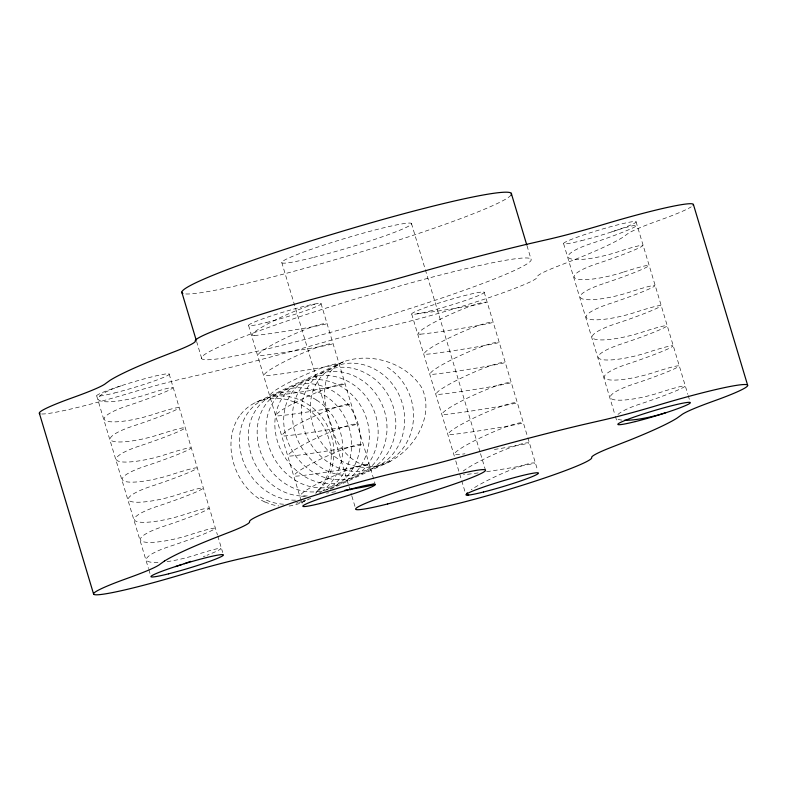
<?xml version="1.0" encoding="UTF-8"?>
<svg xmlns="http://www.w3.org/2000/svg" width="787" height="787" viewBox="0 0 787 787"><rect width="100%" height="100%" fill="white"/><g stroke="black" fill="none" stroke-linecap="round" stroke-linejoin="round"><path stroke-width="0.59" stroke-dasharray="3.94 2.95" d="M240.674 414.483L242.612 412.172A55.198 47.673 66.1 0 1 260.025 400.711L265.967 399.127A55.198 50.289 64 0 1 288.298 399.993L294.682 402.059M318.597 489.642L316.443 492.052A55.198 50.289 64 0 1 314.948 493.557M343.614 361.715C317.082 372.094 323.614 405.354 331.77 426.121C336.698 450.498 361.243 475.968 387.352 462.776C413.765 450.489 435.113 416.461 421.862 387.863C406.22 362.866 371.179 351.878 343.614 361.715L254.526 403.042M300.968 502.844L312.046 497.699M330.442 489.16L390.322 461.389M264.894 501.919L270.728 504.241A55.198 47.673 66.1 0 0 278.893 505.962M636.053 221.767L687.838 394.366M688.192 395.536L689.599 400.239M563.59 243.655L615.021 415.074M615.375 416.244L617.136 422.117M527.005 245.711L531.225 259.808A172.078 12.602 -16.7 0 1 282.602 345.168A172.078 12.602 -16.7 0 1 285.297 321.578A172.078 12.602 -16.7 0 1 531.225 259.808M484.172 292.203L527.497 436.628M527.851 437.798L537.708 470.675M411.463 223.488L480.149 452.446M480.503 453.617L485.53 470.351M411.709 314.092L454.335 456.155M455.742 460.848L461.379 479.637M461.733 480.808L465.255 492.554M321.047 303.605L374.937 483.248M281.746 262.405L348.769 485.786M349.025 486.661L351.582 495.18M351.848 496.056L355.813 509.268M248.584 325.484L302.129 503.955M196.593 341.45L201.757 358.646M169.156 374.041L217.419 534.894M217.773 536.075L222.701 552.513M96.703 395.92L148.477 568.519M148.832 569.69L150.238 574.392M511.078 195.009A172.078 12.602 -16.7 0 1 355.449 253.611A172.078 12.602 -16.7 0 1 184.424 293.826M41.662 413.982A91.203 6.68 -16.7 0 0 128.625 393.411L133.318 392.005A86.049 6.306 -16.7 0 1 187.798 377.573L204.925 373.648A275.322 20.167 -16.7 0 0 303.723 347.982L325.936 341.696A86.039 6.306 -16.7 0 1 377.73 328.513L386.486 326.753A91.203 6.68 -16.7 0 0 483.208 299.581A91.203 6.68 -16.7 0 0 537.472 276.788L537.393 276.434A86.049 6.306 -16.7 0 1 560.226 265.278L574.963 259.513A275.322 20.167 -16.7 0 0 622.596 237.428L626.846 234.388A86.039 6.306 -16.7 0 1 655.256 221.777L665.93 217.901A91.203 6.68 -16.7 0 0 691.271 206.804M264.865 502.047A54.893 44.288 67.5 0 1 240.596 414.405M289.065 506.011A55.198 47.673 66.1 0 0 292.046 505.569L298.017 503.975A55.198 50.289 64 0 0 308.366 498.85M294.732 401.921A54.893 52.07 60.6 0 1 318.676 489.711M295.597 500.158A54.283 49.984 73.6 0 1 268.121 492.239A54.283 46.03 58.9 0 1 243.714 420.091A54.283 46.03 58.9 0 1 307.737 404.184A54.283 49.984 73.6 0 1 315.715 493.37M316.59 400.081A54.283 49.984 73.6 0 1 322.896 490.596M322.05 491.226A54.283 49.984 73.6 0 1 319.443 493.006M298.165 502.608A54.283 49.984 73.6 0 1 296.128 503.119M283.586 504.211A54.283 49.984 73.6 0 1 259.277 496.341M305.051 500.109A54.283 49.984 73.6 0 1 303.123 500.935M302.149 501.319A54.283 49.984 73.6 0 1 299.168 502.322M387.332 367.273A54.283 49.984 73.6 0 1 407.312 441.468A54.283 49.984 73.6 0 1 338.872 459.431A54.283 46.03 58.9 0 1 314.466 387.283A54.283 46.03 58.9 0 1 378.478 371.375A54.283 49.984 73.6 0 1 398.468 445.57A54.283 49.984 73.6 0 1 330.028 463.533A54.283 46.03 58.9 0 1 305.622 391.385A54.283 46.03 58.9 0 1 369.644 375.478A54.283 49.984 73.6 0 1 389.624 449.672A54.283 49.984 73.6 0 1 321.185 467.635A54.283 46.03 58.9 0 1 296.778 395.487A54.283 46.03 58.9 0 1 360.8 379.58A54.283 49.984 73.6 0 1 380.79 453.774A54.283 49.984 73.6 0 1 312.341 471.738A54.283 46.03 58.9 0 1 287.934 399.589A54.283 46.03 58.9 0 1 351.956 383.682A54.283 49.984 73.6 0 1 371.946 457.877A54.283 49.984 73.6 0 1 303.497 475.84A54.283 46.03 58.9 0 1 279.09 403.692A54.283 46.03 58.9 0 1 343.112 387.775A54.283 49.984 73.6 0 1 363.102 461.979A54.283 49.984 73.6 0 1 294.653 479.942A54.283 46.03 58.9 0 1 270.246 407.794A54.283 46.03 58.9 0 1 334.268 391.877A54.283 49.984 73.6 0 1 354.258 466.081A54.283 49.984 73.6 0 1 285.809 484.035A54.283 46.03 58.9 0 1 261.402 411.886A54.283 46.03 58.9 0 1 325.425 395.979A54.283 49.984 73.6 0 1 351.622 443.888A54.283 49.984 73.6 0 1 326.477 489.986M316.581 400.081A54.283 46.03 58.9 0 0 252.558 415.989A54.283 46.03 58.9 0 0 276.975 488.137A54.283 49.984 73.6 0 0 307.589 495.889M254.319 335.528A37.422 1.092 -9 0 0 301.126 328.789A37.422 1.092 -9 0 0 324.352 323.703A37.422 4.329 -24.4 0 0 280.546 340.486A37.422 4.329 -24.4 0 0 260.34 355.606A37.422 1.092 -9 0 0 307.156 348.877A37.422 1.092 -9 0 0 330.373 343.791A37.422 4.329 -24.4 0 0 286.576 360.574A37.422 4.329 -24.4 0 0 266.37 375.694A37.422 1.092 -9 0 0 313.187 368.965A37.422 1.092 -9 0 0 336.403 363.879A37.422 4.329 -24.4 0 0 292.607 380.662A37.422 4.329 -24.4 0 0 272.391 395.782A37.422 1.092 -9 0 0 319.207 389.053A37.422 1.092 -9 0 0 342.434 383.967M254.309 335.518A37.422 4.329 -24.4 0 1 274.525 320.398A37.422 4.329 -24.4 0 1 318.322 303.625M342.434 383.977A37.422 4.329 -24.4 0 0 298.627 400.75A37.422 4.329 -24.4 0 0 278.421 415.87A37.422 1.092 -9 0 0 325.238 409.142A37.422 1.092 -9 0 0 348.454 404.056A37.422 4.329 -24.4 0 0 304.658 420.838A37.422 4.329 -24.4 0 0 284.451 435.959A37.422 1.092 -9 0 0 331.268 429.24A37.422 1.092 -9 0 0 354.484 424.144A37.422 4.329 -24.4 0 0 310.688 440.927A37.422 4.329 -24.4 0 0 290.472 456.047A37.422 1.092 -9 0 0 337.289 449.328A37.422 1.092 -9 0 0 360.515 444.232A37.422 4.329 -24.4 0 0 316.708 461.015A37.422 4.329 -24.4 0 0 296.502 476.135A37.422 1.092 -9 0 0 343.319 469.416A37.422 1.092 -9 0 0 366.535 464.32A37.422 4.329 -24.4 0 0 322.739 481.103A37.422 4.329 -24.4 0 0 302.533 496.223A37.422 1.092 -9 0 0 305.376 495.977M335.626 491.737A37.422 1.092 -9 0 1 331.012 492.455M328.74 492.8A37.422 1.092 -9 0 1 326.507 493.134M121.218 385.807A37.422 7.693 -14.2 0 0 100.667 401.016A37.422 7.693 -14.2 0 0 147.651 394.208A37.422 2.263 -19.2 0 1 171.212 389.044A37.422 2.263 -19.2 0 1 127.248 405.885A37.422 7.693 -14.2 0 0 106.698 421.104A37.422 7.693 -14.2 0 0 153.672 414.296A37.422 2.263 -19.2 0 1 177.242 409.132A37.422 2.263 -19.2 0 1 133.269 425.974A37.422 7.693 -14.2 0 0 112.728 441.192A37.422 7.693 -14.2 0 0 159.702 434.385M139.299 446.072A37.422 7.693 -14.2 0 0 118.748 461.29A37.422 7.693 -14.2 0 0 165.732 454.473A37.422 2.263 -19.2 0 1 189.293 449.308A37.422 2.263 -19.2 0 1 145.329 466.15A37.422 7.693 -14.2 0 0 124.779 481.378A37.422 7.693 -14.2 0 0 171.753 474.561A37.422 2.263 -19.2 0 1 195.324 469.396A37.422 2.263 -19.2 0 1 151.35 486.238A37.422 7.693 -14.2 0 0 130.809 501.467A37.422 7.693 -14.2 0 0 177.783 494.649A37.422 2.263 -19.2 0 1 201.344 489.484A37.422 2.263 -19.2 0 1 157.38 506.326A37.422 7.693 -14.2 0 0 136.83 521.555A37.422 7.693 -14.2 0 0 183.814 514.737A37.422 2.263 -19.2 0 1 207.375 509.573A37.422 2.263 -19.2 0 1 163.411 526.414A37.422 7.693 -14.2 0 0 142.86 541.643A37.422 7.693 -14.2 0 0 189.834 534.826A37.422 2.263 -19.2 0 1 213.405 529.661A37.422 2.263 -19.2 0 1 169.431 546.512A37.422 7.693 -14.2 0 0 159.436 562.39M159.702 434.394A37.422 2.263 -19.2 0 1 183.263 429.22A37.422 2.263 -19.2 0 1 139.299 446.062M167.1 561.613A37.422 7.693 -14.2 0 0 195.865 554.914A37.422 2.263 -19.2 0 1 220.38 548.303A37.422 2.263 -19.2 0 1 206.971 555.288M205.161 556.006A37.422 2.263 -19.2 0 1 203.282 556.734M420.455 334.16A37.422 4.329 -24.4 0 1 440.661 319.04A37.422 4.329 -24.4 0 1 484.467 302.267A37.422 1.092 -9 0 1 461.241 307.343A37.422 1.092 -9 0 1 414.434 314.082M420.455 334.17A37.422 1.092 -9 0 0 467.271 327.431A37.422 1.092 -9 0 0 490.488 322.345A37.422 4.329 -24.4 0 0 446.691 339.128A37.422 4.329 -24.4 0 0 426.485 354.248A37.422 1.092 -9 0 0 473.302 347.52A37.422 1.092 -9 0 0 496.518 342.434A37.422 4.329 -24.4 0 0 452.722 359.216A37.422 4.329 -24.4 0 0 432.506 374.337A37.422 1.092 -9 0 0 479.322 367.608A37.422 1.092 -9 0 0 502.539 362.522A37.422 4.329 -24.4 0 0 458.742 379.304A37.422 4.329 -24.4 0 0 438.536 394.425A37.422 1.092 -9 0 0 485.353 387.706A37.422 1.092 -9 0 0 508.569 382.61M508.579 382.63A37.422 4.329 -24.4 0 0 464.773 399.393A37.422 4.329 -24.4 0 0 444.566 414.513A37.422 1.092 -9 0 0 491.383 407.794A37.422 1.092 -9 0 0 514.6 402.698A37.422 4.329 -24.4 0 0 470.803 419.481A37.422 4.329 -24.4 0 0 450.587 434.601A37.422 1.092 -9 0 0 497.404 427.882A37.422 1.092 -9 0 0 520.62 422.786A37.422 4.329 -24.4 0 0 476.824 439.569A37.422 4.329 -24.4 0 0 456.617 454.689A37.422 1.092 -9 0 0 464.989 453.794M486.622 471.688A37.422 1.092 -9 0 0 524.034 465.471A37.422 1.092 -9 0 0 532.681 462.972A37.422 4.329 -24.4 0 0 503.591 472.898A37.422 4.329 -24.4 0 0 471.197 489.721M478.211 472.908A37.422 1.092 -9 0 1 463.464 474.728M494.354 449.466A37.422 1.092 -9 0 0 526.651 442.884A37.422 4.329 -24.4 0 0 495.426 453.745A37.422 4.329 -24.4 0 0 463.258 471.019M611.538 231.899A37.422 2.263 -19.2 0 1 635.099 226.725A37.422 2.263 -19.2 0 1 591.126 243.567A37.422 7.693 -14.2 0 0 570.585 258.785A37.422 7.693 -14.2 0 0 617.559 251.978A37.422 2.263 -19.2 0 1 641.12 246.813A37.422 2.263 -19.2 0 1 597.156 263.655A37.422 7.693 -14.2 0 0 576.605 278.883A37.422 7.693 -14.2 0 0 623.589 272.066M603.186 283.763A37.422 7.693 -14.2 0 0 582.636 298.971A37.422 7.693 -14.2 0 0 629.61 292.154A37.422 2.263 -19.2 0 1 653.18 286.989A37.422 2.263 -19.2 0 1 609.207 303.831A37.422 7.693 -14.2 0 0 588.666 319.06A37.422 7.693 -14.2 0 0 635.64 312.242A37.422 2.263 -19.2 0 1 659.201 307.078A37.422 2.263 -19.2 0 1 615.237 323.919A37.422 7.693 -14.2 0 0 594.687 339.148A37.422 7.693 -14.2 0 0 641.671 332.33A37.422 2.263 -19.2 0 1 665.231 327.166A37.422 2.263 -19.2 0 1 621.268 344.008A37.422 7.693 -14.2 0 0 600.717 359.236A37.422 7.693 -14.2 0 0 647.691 352.419A37.422 2.263 -19.2 0 1 671.262 347.254A37.422 2.263 -19.2 0 1 627.288 364.106A37.422 7.693 -14.2 0 0 606.747 379.324A37.422 7.693 -14.2 0 0 653.722 372.507A37.422 2.263 -19.2 0 1 677.282 367.342A37.422 2.263 -19.2 0 1 633.319 384.194A37.422 7.693 -14.2 0 0 612.768 399.412A37.422 7.693 -14.2 0 0 659.752 392.595A37.422 2.263 -19.2 0 1 683.313 387.43A37.422 2.263 -19.2 0 1 639.349 404.282A37.422 7.693 -14.2 0 0 617.49 414.926M623.589 272.076A37.422 2.263 -19.2 0 1 647.15 266.901A37.422 2.263 -19.2 0 1 603.186 283.743M621.878 420.091A37.422 7.693 -14.2 0 1 616.575 418.113M581.17 240.753A37.855 2.774 -16.7 0 0 636.093 221.944A37.855 2.774 -16.7 0 0 582.213 235.431A37.855 2.774 -16.7 0 0 581.17 240.753M429.289 311.19A37.855 2.774 -16.7 0 0 484.202 292.38A37.855 2.774 -16.7 0 0 430.332 305.868A37.855 2.774 -16.7 0 0 429.289 311.19M114.272 393.028A37.855 2.774 -16.7 0 0 169.195 374.219A37.855 2.774 -16.7 0 0 115.315 387.706A37.855 2.774 -16.7 0 0 114.272 393.028M266.163 322.591A37.855 2.774 -16.7 0 0 321.076 303.782A37.855 2.774 -16.7 0 0 267.206 317.269A37.855 2.774 -16.7 0 0 266.163 322.591M313.669 257.398A67.751 4.958 -16.7 0 0 411.552 223.793A67.751 4.958 -16.7 0 0 314.731 248.112A67.751 4.958 -16.7 0 0 313.669 257.398"/><path stroke-width="1.18" d="M693.406 204.472L747.65 385.286M511.275 193.297L526.769 244.954M181.797 292.144L196.238 340.279M39.35 413.224L93.594 594.037M182.909 293.462A172.078 12.602 -16.7 0 1 343.034 231.024A172.078 12.602 -16.7 0 1 511.078 195.009M40.029 413.746A91.203 6.68 -16.7 0 1 66.826 399.796L77.5 395.92A86.039 6.306 -16.7 0 0 105.911 383.308L110.15 380.269A275.322 20.167 -16.7 0 1 157.793 358.174L172.53 352.419A86.049 6.306 -16.7 0 0 195.363 341.253L195.284 340.909A91.203 6.68 -16.7 0 1 249.538 318.115A91.203 6.68 -16.7 0 1 346.27 290.944L355.016 289.183A86.039 6.306 -16.7 0 0 406.82 276.001L429.033 269.715A275.322 20.167 -16.7 0 1 527.831 244.049L544.948 240.114A86.039 6.306 -16.7 0 0 599.438 225.692L604.131 224.285A91.203 6.68 -16.7 0 1 693.121 205.289M372.566 484.408A37.422 1.092 -9 0 1 344.863 490.252M190.798 561.357A37.422 2.263 -19.2 0 1 184.178 563.679M181.964 564.427A37.422 2.263 -19.2 0 1 175.462 566.601M468.668 494.875A37.422 4.329 -24.4 0 1 467.35 492.819M665.772 412.683A37.422 7.693 -14.2 0 1 624.534 420.258M164.404 561.082L160.155 564.122A86.039 6.306 -16.7 0 1 131.744 576.733L121.07 580.609A91.203 6.68 -16.7 0 0 100.087 594.588A91.203 6.68 -16.7 0 0 182.869 574.225L187.562 572.818A86.049 6.306 -16.7 0 1 242.052 558.386L259.169 554.461A275.322 20.167 -16.7 0 0 357.967 528.795L380.18 522.509A86.039 6.306 -16.7 0 1 431.984 509.327L440.73 507.566A91.203 6.68 -16.7 0 0 537.462 480.385A91.203 6.68 -16.7 0 0 591.716 457.601L591.637 457.247A86.049 6.306 -16.7 0 1 614.48 446.091L629.207 440.327A275.322 20.167 -16.7 0 0 676.85 418.241L681.089 415.202A86.039 6.306 -16.7 0 1 709.5 402.59L720.174 398.714A91.203 6.68 -16.7 0 0 741.157 384.735A91.203 6.68 -16.7 0 0 658.375 405.098L653.682 406.505A86.039 6.306 -16.7 0 1 599.202 420.927L582.075 424.862A275.322 20.167 -16.7 0 0 483.277 450.528L461.064 456.814A86.039 6.306 -16.7 0 1 409.27 469.996L400.514 471.757A91.203 6.68 -16.7 0 0 303.792 498.928A91.203 6.68 -16.7 0 0 249.528 521.722L249.607 522.066A86.049 6.306 -16.7 0 1 226.774 533.232L212.037 538.987A275.322 20.167 -16.7 0 0 164.404 561.082M635.414 421.566A37.855 2.774 -16.7 0 0 690.337 402.757A37.855 2.774 -16.7 0 0 636.457 416.244A37.855 2.774 -16.7 0 0 635.414 421.566M483.533 492.003A37.855 2.774 -16.7 0 0 538.456 473.194A37.855 2.774 -16.7 0 0 484.576 486.681A37.855 2.774 -16.7 0 0 483.533 492.003M168.526 573.841A37.855 2.774 -16.7 0 0 223.439 555.032A37.855 2.774 -16.7 0 0 169.569 568.519A37.855 2.774 -16.7 0 0 168.526 573.841M320.407 503.405A37.855 2.774 -16.7 0 0 375.32 484.595A37.855 2.774 -16.7 0 0 321.45 498.082A37.855 2.774 -16.7 0 0 320.407 503.405M387.637 503.955A67.751 4.958 -16.7 0 0 485.53 470.351A67.751 4.958 -16.7 0 0 388.699 494.669A67.751 4.958 -16.7 0 0 387.637 503.955"/></g></svg>
